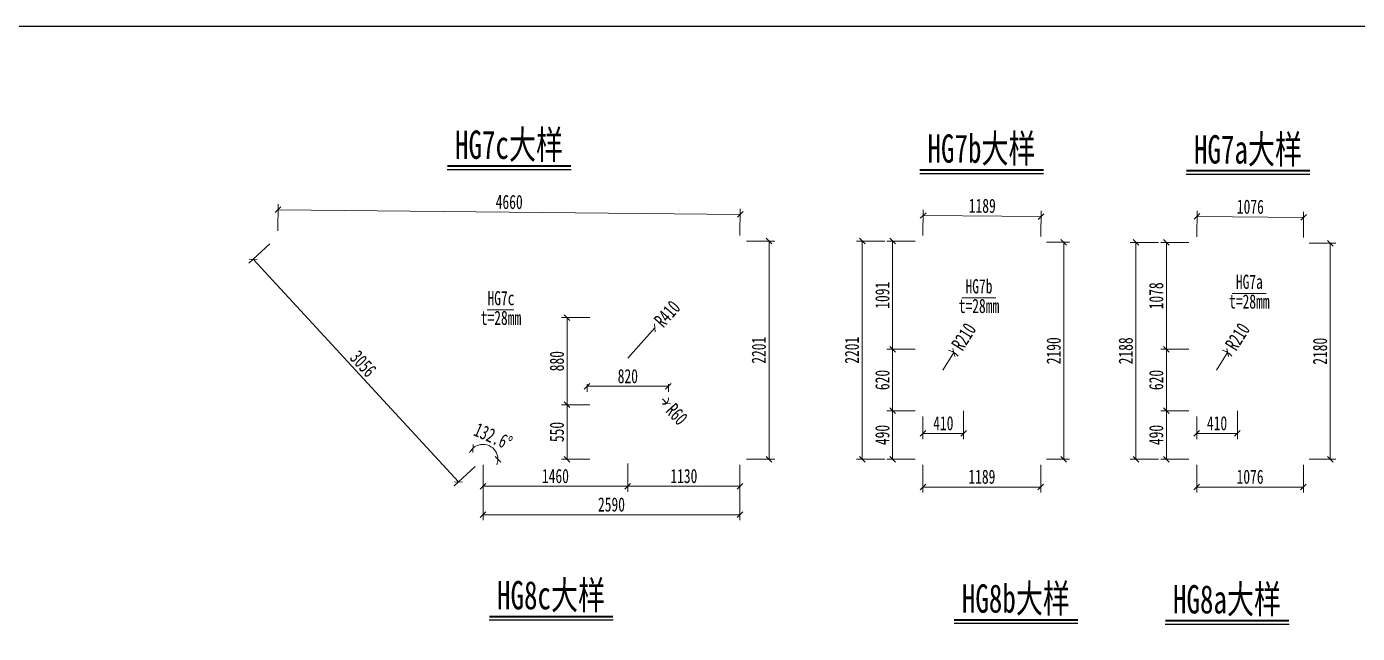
# Model space of a CAD drawing. Header units: millimetres. Extents: x -89049 to 410567, y -307459 to -100425.
# Drawn here: x 366725 to 380143, y -144757 to -138634 of the extents above; entities that cross this region are included whole.
import ezdxf
from ezdxf.enums import TextEntityAlignment as Align

# ---------------------------------------------------------------- set-up
doc = ezdxf.new("R2010")
doc.units = ezdxf.units.MM
doc.layers.get('Defpoints').update_dxf_attribs({"color": 8})
for name, color, linetype, lineweight in [('文字', 7, 'Continuous', 15), ('标注线及字体', 2, 'Continuous', 15), ('细实线', 4, 'Continuous', 15)]:
    doc.layers.add(name, color=color, linetype=linetype, lineweight=lineweight)
doc.styles.add('111', font='', dxfattribs={"width": 0.7})
doc.styles.add('BM_Dim', font='', dxfattribs={"width": 0.85})
doc.styles.get('111').set_extended_font_data('仿宋_GB2312')
doc.styles.get('BM_Dim').set_extended_font_data('仿宋_GB2312')
doc.dimstyles.new('200', dxfattribs={"dimscale": 0, "dimtxt": 2.5, "dimasz": 1, "dimexe": 1, "dimexo": 1, "dimgap": 0.6, "dimtad": 1, "dimdec": 0, "dimdsep": 46, "dimtxsty": '111', "dimblk": 'OBLIQUE', "dimcen": 0, "dimclrd": 4, "dimclre": 4, "dimclrt": 4, "dimadec": 1, "dimazin": 2, "dimtfac": 1, "dimtdec": 0, "dimtix": 1, "dimtmove": 2, "dimatfit": 3, "dimfxl": 4, "dimfxlon": 1, "dimtolj": 1, "dimlwd": -1, "dimlwe": -1, "dimarcsym": 0})

# ---------------------------------------------------------------- blocks, each defined once
blk = doc.blocks.new('_Oblique')
at = {"color": 0, "linetype": 'ByBlock', "lineweight": -2}
blk.add_line((-0.5, -0.5), (0.5, 0.5), dxfattribs=at)
blk = doc.blocks.new('*D1658')
at = {"layer": 'Defpoints', "color": 0, "transparency": 16777216}
for p in [(379601, -140559), (378523, -140812), (379599, -140820)]:
    blk.add_point(p, dxfattribs=at)
at = {"layer": '细实线', "color": 4, "transparency": 16777216}
for p, q in [((378524, -140755), (378526, -140493)), ((378525, -140550), (379601, -140559)), ((379599, -140763), (379601, -140502))]:
    blk.add_line(p, q, dxfattribs=at)
at = {"layer": '细实线', "color": 4, "transparency": 16777216, "xscale": 57.14285714285715, "yscale": 57.14285714285715, "zscale": 57.14285714285715}
for p, rotation in [((378525, -140550), 179.5531530071904), ((379601, -140559), 359.5531530071904)]:
    blk.add_blockref('_Oblique', p, dxfattribs=dict(at, rotation=rotation))
at = {"layer": '细实线', "color": 4, "transparency": 16777216, "insert": (379064, -140452), "char_height": 142.9, "attachment_point": 5, "rotation": 359.5532, "style": '111'}
blk.add_mtext('\\A1;1076', dxfattribs=at)
blk = doc.blocks.new('*D1659')
at = {"layer": 'Defpoints', "color": 0, "transparency": 16777216}
for p in [(379599, -140820), (379870, -140820), (379599, -143000)]:
    blk.add_point(p, dxfattribs=at)
at = {"layer": '细实线', "color": 4, "transparency": 16777216}
for p, q in [((379656, -140820), (379927, -140820)), ((379870, -143000), (379870, -140820)), ((379656, -143000), (379927, -143000))]:
    blk.add_line(p, q, dxfattribs=at)
at = {"layer": '细实线', "color": 4, "transparency": 16777216, "xscale": 57.14285714285715, "yscale": 57.14285714285715, "zscale": 57.14285714285715}
for p, rotation in [((379870, -140820), 90), ((379870, -143000), 270)]:
    blk.add_blockref('_Oblique', p, dxfattribs=dict(at, rotation=rotation))
at = {"layer": '细实线', "color": 4, "transparency": 16777216, "insert": (379767, -141910), "char_height": 142.9, "attachment_point": 5, "rotation": 90, "style": '111'}
blk.add_mtext('\\A1;2180', dxfattribs=at)
blk = doc.blocks.new('*D1660')
at = {"layer": 'Defpoints', "color": 0, "transparency": 16777216}
for p in [(376954, -140551), (375763, -140799), (376951, -140810)]:
    blk.add_point(p, dxfattribs=at)
at = {"layer": '细实线', "color": 4, "transparency": 16777216}
for p, q in [((375763, -140742), (375766, -140483)), ((375765, -140540), (376954, -140551)), ((376952, -140753), (376954, -140494))]:
    blk.add_line(p, q, dxfattribs=at)
at = {"layer": '细实线', "color": 4, "transparency": 16777216, "xscale": 57.14285714285715, "yscale": 57.14285714285715, "zscale": 57.14285714285715}
for p, rotation in [((375765, -140540), 179.4656579133168), ((376954, -140551), 359.4656579133168)]:
    blk.add_blockref('_Oblique', p, dxfattribs=dict(at, rotation=rotation))
at = {"layer": '细实线', "color": 4, "transparency": 16777216, "insert": (376361, -140443), "char_height": 142.9, "attachment_point": 5, "rotation": 359.4657, "style": '111'}
blk.add_mtext('\\A1;1189', dxfattribs=at)
blk = doc.blocks.new('*D1661')
at = {"layer": 'Defpoints', "color": 0, "transparency": 16777216}
for p in [(376951, -140810), (377183, -140810), (376951, -143000)]:
    blk.add_point(p, dxfattribs=at)
at = {"layer": '细实线', "color": 4, "transparency": 16777216}
for p, q in [((377009, -140810), (377240, -140810)), ((377183, -143000), (377183, -140810)), ((377009, -143000), (377240, -143000))]:
    blk.add_line(p, q, dxfattribs=at)
at = {"layer": '细实线', "color": 4, "transparency": 16777216, "xscale": 57.14285714285715, "yscale": 57.14285714285715, "zscale": 57.14285714285715}
for p, rotation in [((377183, -140810), 90), ((377183, -143000), 270)]:
    blk.add_blockref('_Oblique', p, dxfattribs=dict(at, rotation=rotation))
at = {"layer": '细实线', "color": 4, "transparency": 16777216, "insert": (377081, -141905), "char_height": 142.9, "attachment_point": 5, "rotation": 90, "style": '111'}
blk.add_mtext('\\A1;2190', dxfattribs=at)
blk = doc.blocks.new('*D1662')
at = {"layer": 'Defpoints', "color": 0, "transparency": 16777216}
for p in [(378523, -143000), (379599, -143000), (379599, -143280)]:
    blk.add_point(p, dxfattribs=at)
at = {"layer": '细实线', "color": 4, "transparency": 16777216}
for p, q in [((378523, -143057), (378523, -143337)), ((379599, -143057), (379599, -143337)), ((378523, -143280), (379599, -143280))]:
    blk.add_line(p, q, dxfattribs=at)
at = {"layer": '细实线', "color": 4, "transparency": 16777216, "xscale": 57.14285714285715, "yscale": 57.14285714285715, "zscale": 57.14285714285715, "rotation": 180}
blk.add_blockref('_Oblique', (378523, -143280), dxfattribs=at)
at = {"layer": '细实线', "color": 4, "transparency": 16777216, "xscale": 57.14285714285715, "yscale": 57.14285714285715, "zscale": 57.14285714285715}
blk.add_blockref('_Oblique', (379599, -143280), dxfattribs=at)
at = {"layer": '细实线', "color": 4, "transparency": 16777216, "insert": (379061, -143177), "char_height": 142.9, "attachment_point": 5, "style": '111'}
blk.add_mtext('\\A1;1076', dxfattribs=at)
blk = doc.blocks.new('*D1663')
at = {"layer": 'Defpoints', "color": 0, "transparency": 16777216}
for p in [(378523, -140812), (377910, -143000), (378523, -143000)]:
    blk.add_point(p, dxfattribs=at)
at = {"layer": '细实线', "color": 4, "transparency": 16777216}
for p, q in [((378139, -140812), (377853, -140812)), ((377910, -140812), (377910, -143000)), ((378139, -143000), (377853, -143000))]:
    blk.add_line(p, q, dxfattribs=at)
at = {"layer": '细实线', "color": 4, "transparency": 16777216, "xscale": 57.14285714285715, "yscale": 57.14285714285715, "zscale": 57.14285714285715}
for p, rotation in [((377910, -140812), 90), ((377910, -143000), 270)]:
    blk.add_blockref('_Oblique', p, dxfattribs=dict(at, rotation=rotation))
at = {"layer": '细实线', "color": 4, "transparency": 16777216, "insert": (377808, -141906), "char_height": 142.9, "attachment_point": 5, "rotation": 90, "style": '111'}
blk.add_mtext('\\A1;2188', dxfattribs=at)
blk = doc.blocks.new('*D1664')
at = {"layer": 'Defpoints', "color": 0, "transparency": 16777216}
for p in [(378217, -142510), (378523, -142510), (378523, -143000)]:
    blk.add_point(p, dxfattribs=at)
at = {"layer": '细实线', "color": 4, "transparency": 16777216}
for p, q in [((378445, -142510), (378160, -142510)), ((378217, -143000), (378217, -142510)), ((378445, -143000), (378160, -143000))]:
    blk.add_line(p, q, dxfattribs=at)
at = {"layer": '细实线', "color": 4, "transparency": 16777216, "xscale": 57.14285714285715, "yscale": 57.14285714285715, "zscale": 57.14285714285715}
for p, rotation in [((378217, -142510), 90), ((378217, -143000), 270)]:
    blk.add_blockref('_Oblique', p, dxfattribs=dict(at, rotation=rotation))
at = {"layer": '细实线', "color": 4, "transparency": 16777216, "insert": (378115, -142755), "char_height": 142.9, "attachment_point": 5, "rotation": 90, "style": '111'}
blk.add_mtext('\\A1;490', dxfattribs=at)
blk = doc.blocks.new('*D1665')
at = {"layer": 'Defpoints', "color": 0, "transparency": 16777216}
for p in [(378217, -141890), (378523, -141890), (378523, -142510)]:
    blk.add_point(p, dxfattribs=at)
at = {"layer": '细实线', "color": 4, "transparency": 16777216}
for p, q in [((378445, -141890), (378160, -141890)), ((378217, -142510), (378217, -141890)), ((378445, -142510), (378160, -142510))]:
    blk.add_line(p, q, dxfattribs=at)
at = {"layer": '细实线', "color": 4, "transparency": 16777216, "xscale": 57.14285714285715, "yscale": 57.14285714285715, "zscale": 57.14285714285715}
for p, rotation in [((378217, -141890), 90), ((378217, -142510), 270)]:
    blk.add_blockref('_Oblique', p, dxfattribs=dict(at, rotation=rotation))
at = {"layer": '细实线', "color": 4, "transparency": 16777216, "insert": (378115, -142200), "char_height": 142.9, "attachment_point": 5, "rotation": 90, "style": '111'}
blk.add_mtext('\\A1;620', dxfattribs=at)
blk = doc.blocks.new('*D1666')
at = {"layer": 'Defpoints', "color": 0, "transparency": 16777216}
for p in [(378217, -140812), (378523, -140812), (378523, -141890)]:
    blk.add_point(p, dxfattribs=at)
at = {"layer": '细实线', "color": 4, "transparency": 16777216}
for p, q in [((378445, -140812), (378160, -140812)), ((378217, -141890), (378217, -140812)), ((378445, -141890), (378160, -141890))]:
    blk.add_line(p, q, dxfattribs=at)
at = {"layer": '细实线', "color": 4, "transparency": 16777216, "xscale": 57.14285714285715, "yscale": 57.14285714285715, "zscale": 57.14285714285715}
for p, rotation in [((378217, -140812), 90), ((378217, -141890), 270)]:
    blk.add_blockref('_Oblique', p, dxfattribs=dict(at, rotation=rotation))
at = {"layer": '细实线', "color": 4, "transparency": 16777216, "insert": (378115, -141351), "char_height": 142.9, "attachment_point": 5, "rotation": 90, "style": '111'}
blk.add_mtext('\\A1;1078', dxfattribs=at)
blk = doc.blocks.new('*D1667')
at = {"layer": 'Defpoints', "color": 0, "transparency": 16777216}
for p in [(378933, -142392), (378523, -142510), (378933, -142739)]:
    blk.add_point(p, dxfattribs=at)
at = {"layer": '细实线', "color": 4, "transparency": 16777216}
for p, q in [((378523, -142567), (378523, -142796)), ((378933, -142510), (378933, -142796)), ((378523, -142739), (378933, -142739))]:
    blk.add_line(p, q, dxfattribs=at)
at = {"layer": '细实线', "color": 4, "transparency": 16777216, "xscale": 57.14285714285715, "yscale": 57.14285714285715, "zscale": 57.14285714285715, "rotation": 180}
blk.add_blockref('_Oblique', (378523, -142739), dxfattribs=at)
at = {"layer": '细实线', "color": 4, "transparency": 16777216, "xscale": 57.14285714285715, "yscale": 57.14285714285715, "zscale": 57.14285714285715}
blk.add_blockref('_Oblique', (378933, -142739), dxfattribs=at)
at = {"layer": '细实线', "color": 4, "transparency": 16777216, "insert": (378728, -142637), "char_height": 142.9, "attachment_point": 5, "style": '111'}
blk.add_mtext('\\A1;410', dxfattribs=at)
blk = doc.blocks.new('*D1668')
at = {"layer": 'Defpoints', "color": 0, "transparency": 16777216}
for p in [(378835, -141922), (378723, -142100)]:
    blk.add_point(p, dxfattribs=at)
at = {"layer": '细实线', "color": 4, "transparency": 16777216}
for p, q in [((378835, -141922), (378723, -142100)), ((378723, -142100), (378835, -141922))]:
    blk.add_line(p, q, dxfattribs=at)
blk.add_arc((378723, -142100), 210, 42.2537, 74.3608, dxfattribs=at)
at = {"layer": '细实线', "color": 4, "transparency": 16777216, "xscale": 57.14285714285715, "yscale": 57.14285714285715, "zscale": 57.14285714285715, "rotation": 57.89285402180658}
blk.add_blockref('_Oblique', (378835, -141922), dxfattribs=at)
at = {"layer": '细实线', "color": 4, "transparency": 16777216, "insert": (378935, -141763), "char_height": 142.9, "attachment_point": 5, "rotation": 57.8929, "style": '111'}
blk.add_mtext('\\A1;R210', dxfattribs=at)
blk = doc.blocks.new('*D1669')
at = {"layer": 'Defpoints', "color": 0, "transparency": 16777216}
for p in [(375763, -143000), (376951, -143000), (376951, -143280)]:
    blk.add_point(p, dxfattribs=at)
at = {"layer": '细实线', "color": 4, "transparency": 16777216}
for p, q in [((375763, -143057), (375763, -143337)), ((376951, -143057), (376951, -143337)), ((375763, -143280), (376951, -143280))]:
    blk.add_line(p, q, dxfattribs=at)
at = {"layer": '细实线', "color": 4, "transparency": 16777216, "xscale": 57.14285714285715, "yscale": 57.14285714285715, "zscale": 57.14285714285715, "rotation": 180}
blk.add_blockref('_Oblique', (375763, -143280), dxfattribs=at)
at = {"layer": '细实线', "color": 4, "transparency": 16777216, "xscale": 57.14285714285715, "yscale": 57.14285714285715, "zscale": 57.14285714285715}
blk.add_blockref('_Oblique', (376951, -143280), dxfattribs=at)
at = {"layer": '细实线', "color": 4, "transparency": 16777216, "insert": (376357, -143177), "char_height": 142.9, "attachment_point": 5, "style": '111'}
blk.add_mtext('\\A1;1189', dxfattribs=at)
blk = doc.blocks.new('*D1670')
at = {"layer": 'Defpoints', "color": 0, "transparency": 16777216}
for p in [(375763, -140799), (375150, -143000), (375763, -143000)]:
    blk.add_point(p, dxfattribs=at)
at = {"layer": '细实线', "color": 4, "transparency": 16777216}
for p, q in [((375378, -140799), (375092, -140799)), ((375150, -140799), (375150, -143000)), ((375378, -143000), (375092, -143000))]:
    blk.add_line(p, q, dxfattribs=at)
at = {"layer": '细实线', "color": 4, "transparency": 16777216, "xscale": 57.14285714285715, "yscale": 57.14285714285715, "zscale": 57.14285714285715}
for p, rotation in [((375150, -140799), 90), ((375150, -143000), 270)]:
    blk.add_blockref('_Oblique', p, dxfattribs=dict(at, rotation=rotation))
at = {"layer": '细实线', "color": 4, "transparency": 16777216, "insert": (375047, -141900), "char_height": 142.9, "attachment_point": 5, "rotation": 90, "style": '111'}
blk.add_mtext('\\A1;2201', dxfattribs=at)
blk = doc.blocks.new('*D1671')
at = {"layer": 'Defpoints', "color": 0, "transparency": 16777216}
for p in [(375456, -142510), (375763, -142510), (375763, -143000)]:
    blk.add_point(p, dxfattribs=at)
at = {"layer": '细实线', "color": 4, "transparency": 16777216}
for p, q in [((375685, -142510), (375399, -142510)), ((375456, -143000), (375456, -142510)), ((375685, -143000), (375399, -143000))]:
    blk.add_line(p, q, dxfattribs=at)
at = {"layer": '细实线', "color": 4, "transparency": 16777216, "xscale": 57.14285714285715, "yscale": 57.14285714285715, "zscale": 57.14285714285715}
for p, rotation in [((375456, -142510), 90), ((375456, -143000), 270)]:
    blk.add_blockref('_Oblique', p, dxfattribs=dict(at, rotation=rotation))
at = {"layer": '细实线', "color": 4, "transparency": 16777216, "insert": (375354, -142755), "char_height": 142.9, "attachment_point": 5, "rotation": 90, "style": '111'}
blk.add_mtext('\\A1;490', dxfattribs=at)
blk = doc.blocks.new('*D1672')
at = {"layer": 'Defpoints', "color": 0, "transparency": 16777216}
for p in [(375456, -141890), (375763, -141890), (375763, -142510)]:
    blk.add_point(p, dxfattribs=at)
at = {"layer": '细实线', "color": 4, "transparency": 16777216}
for p, q in [((375685, -141890), (375399, -141890)), ((375456, -142510), (375456, -141890)), ((375685, -142510), (375399, -142510))]:
    blk.add_line(p, q, dxfattribs=at)
at = {"layer": '细实线', "color": 4, "transparency": 16777216, "xscale": 57.14285714285715, "yscale": 57.14285714285715, "zscale": 57.14285714285715}
for p, rotation in [((375456, -141890), 90), ((375456, -142510), 270)]:
    blk.add_blockref('_Oblique', p, dxfattribs=dict(at, rotation=rotation))
at = {"layer": '细实线', "color": 4, "transparency": 16777216, "insert": (375354, -142200), "char_height": 142.9, "attachment_point": 5, "rotation": 90, "style": '111'}
blk.add_mtext('\\A1;620', dxfattribs=at)
blk = doc.blocks.new('*D1673')
at = {"layer": 'Defpoints', "color": 0, "transparency": 16777216}
for p in [(375456, -140799), (375763, -140799), (375763, -141890)]:
    blk.add_point(p, dxfattribs=at)
at = {"layer": '细实线', "color": 4, "transparency": 16777216}
for p, q in [((375685, -140799), (375399, -140799)), ((375456, -141890), (375456, -140799)), ((375685, -141890), (375399, -141890))]:
    blk.add_line(p, q, dxfattribs=at)
at = {"layer": '细实线', "color": 4, "transparency": 16777216, "xscale": 57.14285714285715, "yscale": 57.14285714285715, "zscale": 57.14285714285715}
for p, rotation in [((375456, -140799), 90), ((375456, -141890), 270)]:
    blk.add_blockref('_Oblique', p, dxfattribs=dict(at, rotation=rotation))
at = {"layer": '细实线', "color": 4, "transparency": 16777216, "insert": (375354, -141345), "char_height": 142.9, "attachment_point": 5, "rotation": 90, "style": '111'}
blk.add_mtext('\\A1;1091', dxfattribs=at)
blk = doc.blocks.new('*D1674')
at = {"layer": 'Defpoints', "color": 0, "transparency": 16777216}
for p in [(376173, -142392), (375763, -142510), (376173, -142739)]:
    blk.add_point(p, dxfattribs=at)
at = {"layer": '细实线', "color": 4, "transparency": 16777216}
for p, q in [((375763, -142567), (375763, -142796)), ((376173, -142510), (376173, -142796)), ((375763, -142739), (376173, -142739))]:
    blk.add_line(p, q, dxfattribs=at)
at = {"layer": '细实线', "color": 4, "transparency": 16777216, "xscale": 57.14285714285715, "yscale": 57.14285714285715, "zscale": 57.14285714285715, "rotation": 180}
blk.add_blockref('_Oblique', (375763, -142739), dxfattribs=at)
at = {"layer": '细实线', "color": 4, "transparency": 16777216, "xscale": 57.14285714285715, "yscale": 57.14285714285715, "zscale": 57.14285714285715}
blk.add_blockref('_Oblique', (376173, -142739), dxfattribs=at)
at = {"layer": '细实线', "color": 4, "transparency": 16777216, "insert": (375968, -142637), "char_height": 142.9, "attachment_point": 5, "style": '111'}
blk.add_mtext('\\A1;410', dxfattribs=at)
blk = doc.blocks.new('*D1675')
at = {"layer": 'Defpoints', "color": 0, "transparency": 16777216}
for p in [(376074, -141922), (375963, -142100)]:
    blk.add_point(p, dxfattribs=at)
at = {"layer": '细实线', "color": 4, "transparency": 16777216}
for p, q in [((376074, -141922), (375963, -142100)), ((375963, -142100), (376074, -141922))]:
    blk.add_line(p, q, dxfattribs=at)
blk.add_arc((375963, -142100), 210, 42.2537, 74.3608, dxfattribs=at)
at = {"layer": '细实线', "color": 4, "transparency": 16777216, "xscale": 57.14285714285715, "yscale": 57.14285714285715, "zscale": 57.14285714285715, "rotation": 57.89285402180658}
blk.add_blockref('_Oblique', (376074, -141922), dxfattribs=at)
at = {"layer": '细实线', "color": 4, "transparency": 16777216, "insert": (376175, -141763), "char_height": 142.9, "attachment_point": 5, "rotation": 57.8929, "style": '111'}
blk.add_mtext('\\A1;R210', dxfattribs=at)
blk = doc.blocks.new('*D1688')
at = {"layer": 'Defpoints', "color": 0, "transparency": 16777216}
for p in [(373920, -140529), (369257, -140753), (373917, -140799)]:
    blk.add_point(p, dxfattribs=at)
at = {"layer": '细实线', "color": 4, "transparency": 16777216}
for p, q in [((369258, -140695), (369260, -140425)), ((369260, -140482), (373920, -140529)), ((373918, -140742), (373920, -140472))]:
    blk.add_line(p, q, dxfattribs=at)
at = {"layer": '细实线', "color": 4, "transparency": 16777216, "xscale": 57.14285714285715, "yscale": 57.14285714285715, "zscale": 57.14285714285715}
for p, rotation in [((369260, -140482), 179.4262908393031), ((373920, -140529), 359.4262908393031)]:
    blk.add_blockref('_Oblique', p, dxfattribs=dict(at, rotation=rotation))
at = {"layer": '细实线', "color": 4, "transparency": 16777216, "insert": (371591, -140404), "char_height": 142.9, "attachment_point": 5, "rotation": 359.4263, "style": '111'}
blk.add_mtext('\\A1;4660', dxfattribs=at)
blk = doc.blocks.new('*D1689')
at = {"layer": 'Defpoints', "color": 0, "transparency": 16777216}
for p in [(369257, -140753), (371327, -143000), (371079, -143229)]:
    blk.add_point(p, dxfattribs=at)
at = {"layer": '细实线', "color": 4, "transparency": 16777216}
for p, q in [((369177, -140826), (368967, -141020)), ((369009, -140981), (371079, -143229)), ((371248, -143074), (371037, -143267))]:
    blk.add_line(p, q, dxfattribs=at)
at = {"layer": '细实线', "color": 4, "transparency": 16777216, "xscale": 57.14285714285715, "yscale": 57.14285714285715, "zscale": 57.14285714285715}
for p, rotation in [((369009, -140981), 132.6489191297782), ((371079, -143229), 312.6489191297782)]:
    blk.add_blockref('_Oblique', p, dxfattribs=dict(at, rotation=rotation))
at = {"layer": '细实线', "color": 4, "transparency": 16777216, "insert": (370119, -142036), "char_height": 142.9, "attachment_point": 5, "rotation": 312.6489, "style": '111'}
blk.add_mtext('\\A1;3056', dxfattribs=at)
blk = doc.blocks.new('*D1690')
at = {"layer": 'Defpoints', "color": 0, "transparency": 16777216}
for p in [(371327, -143000), (373917, -143000), (373917, -143559)]:
    blk.add_point(p, dxfattribs=at)
at = {"layer": '细实线', "color": 4, "transparency": 16777216}
for p, q in [((371327, -143331), (371327, -143616)), ((373917, -143331), (373917, -143616)), ((371327, -143559), (373917, -143559))]:
    blk.add_line(p, q, dxfattribs=at)
at = {"layer": '细实线', "color": 4, "transparency": 16777216, "xscale": 57.14285714285715, "yscale": 57.14285714285715, "zscale": 57.14285714285715, "rotation": 180}
blk.add_blockref('_Oblique', (371327, -143559), dxfattribs=at)
at = {"layer": '细实线', "color": 4, "transparency": 16777216, "xscale": 57.14285714285715, "yscale": 57.14285714285715, "zscale": 57.14285714285715}
blk.add_blockref('_Oblique', (373917, -143559), dxfattribs=at)
at = {"layer": '细实线', "color": 4, "transparency": 16777216, "insert": (372622, -143457), "char_height": 142.9, "attachment_point": 5, "style": '111'}
blk.add_mtext('\\A1;2590', dxfattribs=at)
blk = doc.blocks.new('*D1691')
at = {"layer": 'Defpoints', "color": 0, "transparency": 16777216}
for p in [(373917, -140799), (373917, -143000), (374211, -143000)]:
    blk.add_point(p, dxfattribs=at)
at = {"layer": '细实线', "color": 4, "transparency": 16777216}
for p, q in [((373982, -140799), (374268, -140799)), ((374211, -140799), (374211, -143000)), ((373982, -143000), (374268, -143000))]:
    blk.add_line(p, q, dxfattribs=at)
at = {"layer": '细实线', "color": 4, "transparency": 16777216, "xscale": 57.14285714285715, "yscale": 57.14285714285715, "zscale": 57.14285714285715}
for p, rotation in [((374211, -140799), 90), ((374211, -143000), 270)]:
    blk.add_blockref('_Oblique', p, dxfattribs=dict(at, rotation=rotation))
at = {"layer": '细实线', "color": 4, "transparency": 16777216, "insert": (374108, -141900), "char_height": 142.9, "attachment_point": 5, "rotation": 90, "style": '111'}
blk.add_mtext('\\A1;2201', dxfattribs=at)
blk = doc.blocks.new('*D1692')
at = {"layer": 'Defpoints', "color": 0, "transparency": 16777216}
for p in [(372787, -141980), (373917, -143000), (372787, -143272)]:
    blk.add_point(p, dxfattribs=at)
at = {"layer": '细实线', "color": 4, "transparency": 16777216}
for p, q in [((372787, -143044), (372787, -143329)), ((373917, -143057), (373917, -143329)), ((373917, -143272), (372787, -143272))]:
    blk.add_line(p, q, dxfattribs=at)
at = {"layer": '细实线', "color": 4, "transparency": 16777216, "xscale": 57.14285714285715, "yscale": 57.14285714285715, "zscale": 57.14285714285715, "rotation": 180}
blk.add_blockref('_Oblique', (372787, -143272), dxfattribs=at)
at = {"layer": '细实线', "color": 4, "transparency": 16777216, "xscale": 57.14285714285715, "yscale": 57.14285714285715, "zscale": 57.14285714285715}
blk.add_blockref('_Oblique', (373917, -143272), dxfattribs=at)
at = {"layer": '细实线', "color": 4, "transparency": 16777216, "insert": (373352, -143170), "char_height": 142.9, "attachment_point": 5, "style": '111'}
blk.add_mtext('\\A1;1130', dxfattribs=at)
blk = doc.blocks.new('*D1693')
at = {"layer": 'Defpoints', "color": 0, "transparency": 16777216}
for p in [(372787, -141980), (371327, -143000), (371327, -143272)]:
    blk.add_point(p, dxfattribs=at)
at = {"layer": '细实线', "color": 4, "transparency": 16777216}
for p, q in [((371327, -143057), (371327, -143329)), ((372787, -143044), (372787, -143329)), ((372787, -143272), (371327, -143272))]:
    blk.add_line(p, q, dxfattribs=at)
at = {"layer": '细实线', "color": 4, "transparency": 16777216, "xscale": 57.14285714285715, "yscale": 57.14285714285715, "zscale": 57.14285714285715, "rotation": 180}
blk.add_blockref('_Oblique', (371327, -143272), dxfattribs=at)
at = {"layer": '细实线', "color": 4, "transparency": 16777216, "xscale": 57.14285714285715, "yscale": 57.14285714285715, "zscale": 57.14285714285715}
blk.add_blockref('_Oblique', (372787, -143272), dxfattribs=at)
at = {"layer": '细实线', "color": 4, "transparency": 16777216, "insert": (372057, -143170), "char_height": 142.9, "attachment_point": 5, "style": '111'}
blk.add_mtext('\\A1;1460', dxfattribs=at)
blk = doc.blocks.new('*D1694')
at = {"layer": 'Defpoints', "color": 0, "transparency": 16777216}
for p in [(372757, -142450), (372174, -143000), (372709, -143000)]:
    blk.add_point(p, dxfattribs=at)
at = {"layer": '细实线', "color": 4, "transparency": 16777216}
for p, q in [((372403, -142450), (372117, -142450)), ((372174, -142450), (372174, -143000)), ((372403, -143000), (372117, -143000))]:
    blk.add_line(p, q, dxfattribs=at)
at = {"layer": '细实线', "color": 4, "transparency": 16777216, "xscale": 57.14285714285715, "yscale": 57.14285714285715, "zscale": 57.14285714285715}
for p, rotation in [((372174, -142450), 90), ((372174, -143000), 270)]:
    blk.add_blockref('_Oblique', p, dxfattribs=dict(at, rotation=rotation))
at = {"layer": '细实线', "color": 4, "transparency": 16777216, "insert": (372072, -142725), "char_height": 142.9, "attachment_point": 5, "rotation": 90, "style": '111'}
blk.add_mtext('\\A1;550', dxfattribs=at)
blk = doc.blocks.new('*D1695')
at = {"layer": 'Defpoints', "color": 0, "transparency": 16777216}
for p in [(372174, -141570), (372757, -141570), (372757, -142450)]:
    blk.add_point(p, dxfattribs=at)
at = {"layer": '细实线', "color": 4, "transparency": 16777216}
for p, q in [((372403, -141570), (372117, -141570)), ((372174, -142450), (372174, -141570)), ((372403, -142450), (372117, -142450))]:
    blk.add_line(p, q, dxfattribs=at)
at = {"layer": '细实线', "color": 4, "transparency": 16777216, "xscale": 57.14285714285715, "yscale": 57.14285714285715, "zscale": 57.14285714285715}
for p, rotation in [((372174, -141570), 90), ((372174, -142450), 270)]:
    blk.add_blockref('_Oblique', p, dxfattribs=dict(at, rotation=rotation))
at = {"layer": '细实线', "color": 4, "transparency": 16777216, "insert": (372072, -142010), "char_height": 142.9, "attachment_point": 5, "rotation": 90, "style": '111'}
blk.add_mtext('\\A1;880', dxfattribs=at)
blk = doc.blocks.new('*D1696')
at = {"layer": 'Defpoints', "color": 0, "transparency": 16777216}
for p in [(373059, -141673), (372787, -141980)]:
    blk.add_point(p, dxfattribs=at)
at = {"layer": '细实线', "color": 4, "transparency": 16777216}
for p, q in [((373059, -141673), (372787, -141980)), ((372787, -141980), (373059, -141673))]:
    blk.add_line(p, q, dxfattribs=at)
at = {"layer": '细实线', "color": 4, "transparency": 16777216, "xscale": 57.14285714285715, "yscale": 57.14285714285715, "zscale": 57.14285714285715, "rotation": 48.40662136842748}
blk.add_blockref('_Oblique', (373059, -141673), dxfattribs=at)
at = {"layer": '细实线', "color": 4, "transparency": 16777216, "insert": (373184, -141533), "char_height": 142.9, "attachment_point": 5, "rotation": 48.4066, "style": '111'}
blk.add_mtext('\\A1;R410', dxfattribs=at)
blk = doc.blocks.new('*D1697')
at = {"layer": 'Defpoints', "color": 0, "transparency": 16777216}
for p in [(372377, -142185), (373197, -142185), (373197, -142264)]:
    blk.add_point(p, dxfattribs=at)
at = {"layer": '细实线', "color": 4, "transparency": 16777216}
for p, q in [((372377, -142242), (372377, -142321)), ((372377, -142264), (373197, -142264)), ((373197, -142242), (373197, -142321))]:
    blk.add_line(p, q, dxfattribs=at)
at = {"layer": '细实线', "color": 4, "transparency": 16777216, "xscale": 57.14285714285715, "yscale": 57.14285714285715, "zscale": 57.14285714285715, "rotation": 180}
blk.add_blockref('_Oblique', (372377, -142264), dxfattribs=at)
at = {"layer": '细实线', "color": 4, "transparency": 16777216, "xscale": 57.14285714285715, "yscale": 57.14285714285715, "zscale": 57.14285714285715}
blk.add_blockref('_Oblique', (373197, -142264), dxfattribs=at)
at = {"layer": '细实线', "color": 4, "transparency": 16777216, "insert": (372787, -142162), "char_height": 142.9, "attachment_point": 5, "style": '111'}
blk.add_mtext('\\A1;820', dxfattribs=at)
blk = doc.blocks.new('*D1698')
at = {"layer": 'Defpoints', "color": 0, "transparency": 16777216}
for p in [(373137, -142390), (373178, -142434)]:
    blk.add_point(p, dxfattribs=at)
at = {"layer": '细实线', "color": 4, "transparency": 16777216}
for p, q in [((373178, -142434), (373137, -142390)), ((373137, -142390), (373178, -142434))]:
    blk.add_line(p, q, dxfattribs=at)
blk.add_arc((373137, -142390), 60, 270, 9.6017, dxfattribs=at)
at = {"layer": '细实线', "color": 4, "transparency": 16777216, "xscale": 57.14285714285715, "yscale": 57.14285714285715, "zscale": 57.14285714285715, "rotation": 312.7279684316451}
blk.add_blockref('_Oblique', (373178, -142434), dxfattribs=at)
at = {"layer": '细实线', "color": 4, "transparency": 16777216, "insert": (373281, -142546), "char_height": 142.9, "attachment_point": 5, "rotation": 312.728, "style": '111'}
blk.add_mtext('\\A1;R60', dxfattribs=at)
blk = doc.blocks.new('*D4010')
at = {"layer": 'Defpoints', "color": 0, "transparency": 16777216}
for p in [(371012, -142658), (371437, -142898), (371304, -142974), (371362, -143000), (371928, -143000)]:
    blk.add_point(p, dxfattribs=at)
at = {"layer": '细实线', "color": 4, "transparency": 16777216}
for start, end in [(132.6489, 154.6071), (0, 132.6489), (338.0418, 0)]:
    blk.add_arc((371327, -143000), 150, start, end, dxfattribs=at)
at = {"layer": '细实线', "color": 4, "transparency": 16777216, "xscale": 57.14285714285715, "yscale": 57.14285714285715, "zscale": 57.14285714285715}
for p, rotation in [((371226, -142890), 42.6489191297782), ((371477, -143000), 90)]:
    blk.add_blockref('_Oblique', p, dxfattribs=dict(at, rotation=rotation))
at = {"layer": '细实线', "color": 4, "transparency": 16777216, "insert": (371429, -142769), "char_height": 142.86, "attachment_point": 5, "rotation": 336.3245, "style": '111'}
blk.add_mtext('\\A1;132.6%%d', dxfattribs=at)

msp = doc.modelspace()

# ---------------------------------------------------------------- linework, layer by layer
at = {"color": 4}
for p, q in [((370966.4, -140076.1), (372214.1, -140076.1)), ((375730.6, -140115.1), (376978.4, -140115.1)), ((378417.4, -140123.2), (379665.1, -140123.2)), ((371390.3, -144621.8), (372638.1, -144621.8)), ((376077, -144655.3), (377324.8, -144655.3)), ((378205.9, -144663.2), (379453.6, -144663.2))]:
    msp.add_line(p, q, dxfattribs=at)
at = {"color": 6, "const_width": 20.6}
for points in [[(370966.4, -140041.9), (372214.1, -140041.9)], [(375730.6, -140080.9), (376978.4, -140080.9)], [(378417.4, -140088.9), (379665.1, -140088.9)], [(371390.3, -144587.5), (372638.1, -144587.5)], [(376077, -144621), (377324.8, -144621)], [(378205.9, -144628.9), (379453.6, -144628.9)]]:
    msp.add_lwpolyline(points, dxfattribs=at)
at = {"layer": 'Defpoints'}
msp.add_lwpolyline([(388566.6, -138634.1), (366566.6, -138634.1), (366566.6, -153251.3), (388566.6, -153251.3)], close=True, dxfattribs=at)
at = {"layer": '细实线'}
for p, q in [((376154.6, -141371.7), (376497.4, -141371.7)), ((378880.5, -141326.3), (379223.3, -141326.3)), ((371368.3, -141491.5), (371637.1, -141491.5))]:
    msp.add_line(p, q, dxfattribs=at)

# ---------------------------------------------------------------- texts
at = {"layer": '文字', "style": 'BM_Dim', "width": 0.7}
for s, p in [('HG7a', (379053.5, -141323.2)), ('HG7b', (376327.6, -141368.7)), ('HG7c', (371507.8, -141488.4)), ('t=28mm', (376327.6, -141567)), ('t=28mm', (379053.5, -141521.6)), ('t=28mm', (371507.8, -141686.8))]:
    msp.add_text(s, height=142.86, dxfattribs=at).set_placement(p, align=Align.BOTTOM_CENTER)
at = {"layer": '标注线及字体', "style": '111', "width": 0.7}
for s, p in [('HG7c大样', (371589.2, -139819.6)), ('HG7b大样', (376353.4, -139858.6)), ('HG7a大样', (379040.1, -139866.7)), ('HG8c大样', (372013.1, -144365.2)), ('HG8b大样', (376699.8, -144398.8)), ('HG8a大样', (378828.6, -144406.7))]:
    msp.add_text(s, height=285.71, dxfattribs=at).set_placement(p, align=Align.MIDDLE)

# ---------------------------------------------------------------- dimensions: what is measured, and where the dimension line sits
at = {"layer": '细实线'}
for p1, p2, distance, picture, middle in [((369257.2, -140752.5), (373917, -140799.2), 270.1, '*D1688', (371590.8, -140403.6)), ((375762.9, -140799.1), (376951.4, -140810.2), 259.2, '*D1660', (376360.5, -140443.3)), ((378523.3, -140811.8), (379598.9, -140820.2), 261.5, '*D1658', (379064, -140452.2)), ((369257.2, -140752.5), (371327.4, -143000.1), -337.3, '*D1689', (370119.4, -142035.5)), ((371327.4, -143000.1), (373917, -143000.1), -559.1, '*D1690', (372622.2, -143457)), ((375762.8752, -143000.0839), (376951.4121, -143000.0839), -279.5717, '*D1669', (376357.1437, -143177.4162)), ((378523.3, -143000.1), (379598.9, -143000.1), -279.6, '*D1662', (379061.1, -143177.4))]:
    dim = msp.add_aligned_dim(p1=p1, p2=p2, distance=distance, dimstyle='200', override={"dimscale": 57.142857, "dimblk": 'Oblique'}, dxfattribs=at)
    dim.commit()
    dim.dimension.update_dxf_attribs({"geometry": picture, "text_midpoint": middle})
for base, p1, p2, picture, middle in [((374210.5, -143000.1), (373917, -140799.2), (373917, -143000.1), '*D1691', (374108.3, -141899.6)), ((375149.5, -143000.1), (375762.9, -140799.1), (375762.9, -143000.1), '*D1670', (375047.3, -141899.6)), ((375456.3, -140799.1), (375762.9, -141890.1), (375762.9, -140799.1), '*D1673', (375354.1, -141344.6)), ((377183, -140810.2), (376951.4, -143000.1), (376951.4, -140810.2), '*D1661', (377080.7, -141905.2)), ((377910, -143000.1), (378523.3, -140811.8), (378523.3, -143000.1), '*D1663', (377807.7, -141905.9)), ((378216.8, -140811.8), (378523.3, -141890.1), (378523.3, -140811.8), '*D1666', (378114.5, -141350.9)), ((379869.7, -140820.2), (379598.9, -143000.1), (379598.9, -140820.2), '*D1659', (379767.4, -141910.1)), ((372174.4, -141570.1), (372756.8, -142450.1), (372756.8, -141570.1), '*D1695', (372072.2, -142010.1)), ((375456.3, -141890.1), (375762.9, -142510.1), (375762.9, -141890.1), '*D1672', (375354.1, -142200.1)), ((378216.8, -141890.1), (378523.3, -142510.1), (378523.3, -141890.1), '*D1665', (378114.5, -142200.1)), ((372174.4, -143000.1), (372756.8, -142450.1), (372708.8, -143000.1), '*D1694', (372072.2, -142725.1)), ((375456.3, -142510.1), (375762.9, -143000.1), (375762.9, -142510.1), '*D1671', (375354.1, -142755.1)), ((378216.8, -142510.1), (378523.3, -143000.1), (378523.3, -142510.1), '*D1664', (378114.5, -142755.1))]:
    dim = msp.add_linear_dim(base=base, p1=p1, p2=p2, angle=90, dimstyle='200', override={"dimscale": 57.142857, "dimblk": 'Oblique'}, dxfattribs=at)
    dim.commit()
    dim.dimension.update_dxf_attribs({"geometry": picture, "text_midpoint": middle})
for center, mpoint, picture, middle in [((372787.1, -141980.1), (373059.3, -141673.5), '*D1696', (373183.5, -141533.5)), ((375962.9, -142100.1), (376074.5, -141922.2), '*D1675', (376174.6, -141762.6)), ((378723.3, -142100.1), (378834.9, -141922.2), '*D1668', (378935.1, -141762.6)), ((373137.1, -142390.1), (373177.8, -142434.2), '*D1698', (373281, -142545.9))]:
    dim = msp.add_radius_dim(center=center, mpoint=mpoint, dimstyle='200', override={"dimscale": 57.142857, "dimblk": 'Oblique'}, dxfattribs=at)
    dim.commit()
    dim.dimension.update_dxf_attribs({"geometry": picture, "text_midpoint": middle, "dimtype": 164})
for base, p1, p2, picture, middle in [((371327.4, -143272.3), (372787.1, -141980.1), (371327.4, -143000.1), '*D1693', (372057.3, -143170.1)), ((373197.1, -142264.3), (372377.1, -142185.1), (373197.1, -142185.1), '*D1697', (372787.1, -142162.1)), ((372787.1, -143272.3), (373917, -143000.1), (372787.1, -141980.1), '*D1692', (373352, -143170.1)), ((376172.9, -142739), (375762.9, -142510.1), (376172.9, -142391.9), '*D1674', (375967.9, -142636.7)), ((378933.3, -142739), (378523.3, -142510.1), (378933.3, -142391.9), '*D1667', (378728.3, -142636.7))]:
    dim = msp.add_linear_dim(base=base, p1=p1, p2=p2, dimstyle='200', override={"dimscale": 57.142857, "dimblk": 'Oblique'}, dxfattribs=at)
    dim.commit()
    dim.dimension.update_dxf_attribs({"geometry": picture, "text_midpoint": middle})
dim = msp.add_angular_dim_2l(base=(371437.1, -142897.7), line1=((371303.7, -142974.3), (371012.1, -142657.7)), line2=((371927.9, -143000.1), (371362.4, -143000.1)), dimstyle='200', override={"dimscale": 57.142857, "dimblk": 'Oblique'}, dxfattribs=at)
dim.commit()
dim.dimension.update_dxf_attribs({"geometry": '*D4010', "text_midpoint": (371428.7, -142769.1)})

doc.saveas('drawing.dxf')
